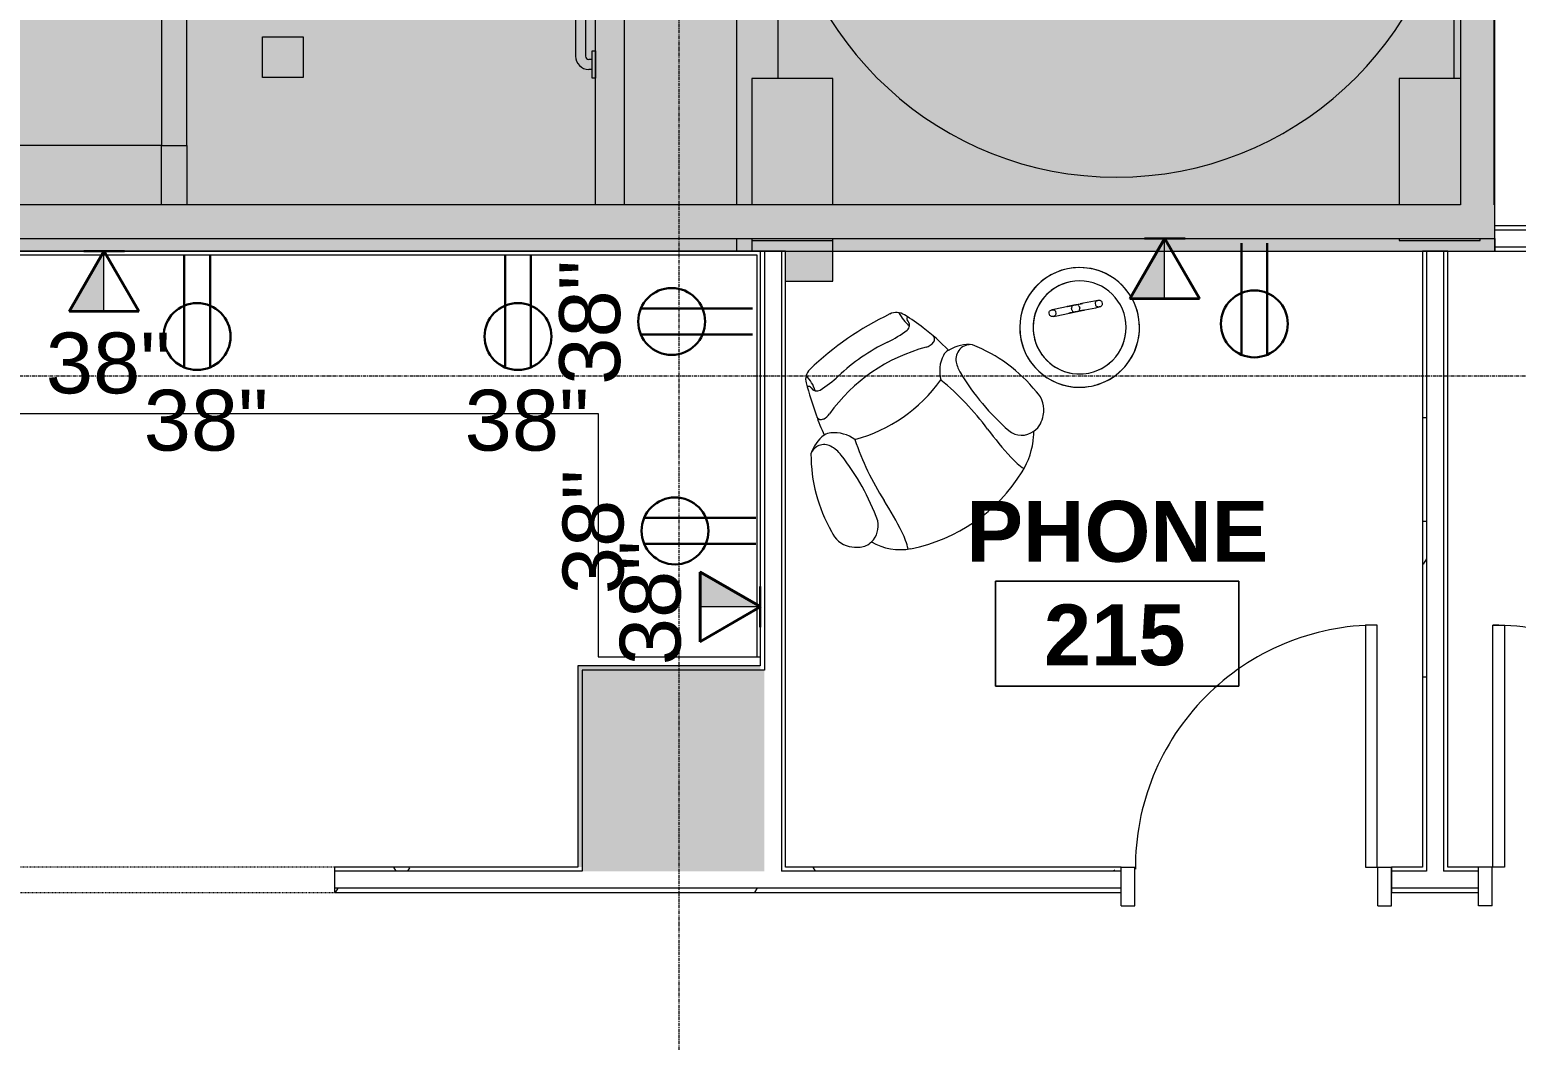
# Model space of a CAD drawing. Header units: inches. Extents: x 29752 to 31446, y 4278 to 5722.
# Drawn here: x 30460.2 to 30680.3, y 4669.4 to 4819 of the extents above; entities that cross this region are included whole.
import ezdxf

# ---------------------------------------------------------------- set-up
doc = ezdxf.new("R2010")
doc.units = ezdxf.units.IN
doc.header["$MEASUREMENT"] = 0
doc.linetypes.add('Grid Line 1_2_', pattern=[0.875, 0.5, -0.125, 0.125, -0.125])
doc.linetypes.add('Overhead', pattern=[0.15625, 0.09375, -0.0625])
for name, color, linetype, lineweight in [('1900 Duke Street_2nd Flr_LINKED_dwg', 8, 'Continuous', 9), ('A-ANNO-NOTE', 131, 'Continuous', 30), ('A-AREA-IDEN', 2, 'Continuous', 9), ('A-DETL-GENF', 92, 'Continuous', 9), ('A-DETL-MEDM', 33, 'Continuous', 20), ('A-DETL-THIN', 151, 'Continuous', 9), ('A-DOOR', 31, 'Continuous', 13), ('A-DOOR-FRAM', 31, 'Continuous', 20), ('A-WALL', 113, 'Continuous', 13), ('A-WALL-PATT', 111, 'Continuous', 13), ('AE-COLUMN', 7, 'Continuous', 9), ('AE-DOORS', 7, 'Continuous', 9), ('AE-FIXTURE', 7, 'Continuous', 9), ('AE-RCP-HEADERS', 7, 'Continuous', 9), ('AE-STAIRS', 7, 'Continuous', 9), ('AE-WALLS-PATT', 7, 'Continuous', 9), ('AE-WALLS-TENANT', 7, 'Continuous', 9), ('AN-FIXTURE', 7, 'Continuous', 9), ('I-FURN', 30, 'Continuous', 9), ('I-WALL', 2, 'Continuous', 13), ('Q-CASE', 31, 'Continuous', 9), ('S-GRID', 1, 'Continuous', 9)]:
    doc.layers.add(name, color=color, linetype=linetype, lineweight=lineweight)
doc.styles.add('Swis721 Lt BT', font='swissl.ttf', dxfattribs={"height": 9})
doc.styles.add('Swis721 Lt BT_B', font='', dxfattribs={"height": 9})
doc.styles.get('Swis721 Lt BT_B').set_extended_font_data('Swis721 Lt BT', bold=True)
pattern_1 = [(0, (0, 0), (30.72, 7.68), [1.267, -21.773, 1.267, -21.773, -122.88]), (0, (0, 0), (30.72, 7.68), [-46.08, 1.267, -44.813, 1.267, -21.773, -53.76]), (0, (0, 0), (30.72, 7.68), [-115.2, 1.267, -14.093, 1.267, -37.133]), (120, (11.52, 3.84), (-22.0110751, 22.7643004), [1.267, -21.773, 1.267, -21.773, -122.88]), (120, (11.52, 3.84), (-22.0110751, 22.7643004), [-46.08, 1.267, -44.813, 1.267, -21.773, -53.76]), (120, (11.52, 3.84), (-22.0110751, 22.7643004), [-115.2, 1.267, -14.093, 1.267, -37.133]), (240, (15.36, 19.2), (-8.7089249, -30.4443004), [1.267, -21.773, 1.267, -21.773, -122.88]), (240, (15.36, 19.2), (-8.7089249, -30.4443004), [-46.08, 1.267, -44.813, 1.267, -21.773, -53.76]), (240, (15.36, 19.2), (-8.7089249, -30.4443004), [-115.2, 1.267, -14.093, 1.267, -37.133])]

# ---------------------------------------------------------------- blocks, each defined once
blk = doc.blocks.new('1900 Duke Street_2nd Flr_LINKED_dwg-5565117-FIRST FLOOR POWER _ SIGNAL')
at = {"layer": 'AE-COLUMN'}
h = blk.add_hatch(color=256, dxfattribs=at)
h.paths.add_polyline_path([(1468.56, 408.97), (1480.56, 408.97), (1480.56, 409.27), (1468.56, 409.27)], flags=0)
h.paths.add_polyline_path([(1477.21, 414.27), (1480.56, 414.27), (1480.56, 432.97), (1468.56, 432.97), (1468.56, 414.27)], flags=0)
h = blk.add_hatch(color=256, dxfattribs=at)
h.paths.add_polyline_path([(1564.38, 408.97), (1576.38, 408.97), (1576.38, 409.27), (1564.38, 409.27)], flags=0)
h.paths.add_polyline_path([(1571.05, 414.27), (1573.44, 414.27), (1573.44, 432.97), (1564.38, 432.97), (1564.38, 414.27), (1569.1, 414.27)], flags=0)
blk.add_hatch(color=256, dxfattribs=at).paths.add_polyline_path([(1480.56, 402.97), (1480.56, 408.97), (1468.56, 408.97), (1468.56, 407.39), (1473.56, 407.39), (1473.56, 402.97), (1477.21, 402.97)], flags=0)
at = {"layer": 'AE-WALLS-PATT'}
h = blk.add_hatch(color=256, dxfattribs=at)
h.paths.add_polyline_path([(1399.06, 407.39), (1466.31, 407.39), (1466.31, 409.27), (1091.56, 409.27), (1091.56, 408.97), (1067.56, 408.99), (1067.56, 409.27), (1009.81, 409.27), (1009.81, 408.95), (991.94, 408.95), (991.94, 408.39), (986.94, 408.39), (986.94, 408.95), (979.81, 408.97), (979.81, 420.95), (982.69, 420.95), (982.69, 445.06), (984.31, 445.06), (984.31, 449.94), (977.81, 449.94), (977.81, 407.39), (1358.81, 407.39)], flags=0)
h.paths.add_polyline_path([(1093.81, 414.27), (1093.81, 604.31), (1194.06, 604.31), (1194.06, 637.56), (1213.06, 637.56), (1213.06, 642.44), (1194.06, 642.44), (1194.06, 654.44), (1165.76, 654.44), (1165.76, 648.31), (1189.19, 648.31), (1189.19, 610.31), (1093.81, 610.31), (1093.81, 648.31), (1129.76, 648.31), (1129.76, 654.44), (1127.44, 654.44), (1127.44, 649.45), (1091.56, 649.45), (1091.56, 640.95), (1089.69, 640.95), (1089.69, 420.99), (1091.56, 420.97), (1091.56, 414.27), (1093.6, 414.27)], flags=0)
h.paths.add_polyline_path([(979.81, 611.94), (984.31, 611.94), (984.31, 616.81), (982.69, 616.81), (982.69, 640.95), (979.81, 640.95), (979.81, 652.95), (986.94, 652.95), (986.94, 654.44), (977.81, 654.44), (977.81, 611.94)], flags=0)
h.paths.add_polyline_path([(1055.56, 646.06), (1055.56, 649.45), (1003.81, 649.45), (1003.81, 646.06)], flags=0)
h = blk.add_hatch(color=256, dxfattribs=at)
h.paths.add_polyline_path([(1449.69, 414.27), (1449.69, 633.19), (1422.56, 633.19), (1422.56, 649.56), (1466.31, 649.56), (1466.31, 654.44), (1417.69, 654.44), (1417.69, 633.19), (1357.69, 633.19), (1357.69, 654.44), (1321.69, 654.44), (1321.69, 642.44), (1297.94, 642.44), (1297.94, 637.56), (1316.81, 637.56), (1316.81, 627.06), (1445.44, 627.06), (1445.44, 414.27), (1449.67, 414.27)], flags=0)
h.paths.add_polyline_path([(1352.81, 633.19), (1326.56, 633.19), (1326.56, 649.56), (1352.81, 649.56), (1352.81, 633.53)], flags=0)
h = blk.add_hatch(color=256, dxfattribs=at)
h.paths.add_polyline_path([(1466.31, 407.39), (1468.56, 407.39), (1468.56, 409.27), (1466.31, 409.27), (1466.31, 408.97)], flags=0)
h.paths.add_polyline_path([(1466.31, 414.27), (1468.56, 414.27), (1468.56, 432.97), (1472.44, 432.97), (1472.44, 622.97), (1468.56, 622.97), (1468.56, 652.97), (1480.56, 652.97), (1480.56, 648.31), (1522.31, 648.31), (1522.31, 654.44), (1466.31, 654.44), (1466.31, 427.28)], flags=0)
h = blk.add_hatch(color=256, dxfattribs=at)
h.paths.add_polyline_path([(1480.56, 407.39), (1578.56, 407.39), (1578.56, 409.27), (1576.38, 409.27), (1576.38, 408.97), (1564.38, 408.97), (1564.38, 409.27), (1480.56, 409.27), (1480.56, 408.97)], flags=0)
h.paths.add_polyline_path([(1578.44, 414.27), (1578.56, 414.27), (1578.56, 648.81), (1578.44, 648.81), (1578.44, 427.28)], flags=0)
h.paths.add_polyline_path([(1572.44, 432.97), (1573.44, 432.97), (1573.44, 628.97), (1572.46, 628.97), (1572.44, 477.03)], flags=0)
h.paths.add_polyline_path([(1564.38, 648.31), (1564.38, 652.97), (1573.44, 652.97), (1573.44, 654.44), (1558.31, 654.44), (1558.31, 648.31)], flags=0)
h.paths.add_polyline_path([(1578.54, 652.56), (1578.56, 652.56), (1578.56, 654.44), (1578.44, 654.42), (1578.44, 652.56)], flags=0)
blk.add_hatch(color=256, dxfattribs=at).paths.add_polyline_path([(1381.19, 414.27), (1384.94, 414.27), (1384.94, 423.06), (1381.19, 423.06)], flags=0)
at = {"layer": 'AE-COLUMN'}
for p, q in [((1468.56, 409.27), (1468.56, 408.97)), ((1468.56, 409.27), (1468.56, 407.39)), ((1468.56, 409.27), (1468.56, 407.39)), ((1468.56, 409.27), (1468.56, 407.39)), ((1564.38, 409.27), (1564.38, 408.97))]:
    blk.add_line(p, q, dxfattribs=at)
at = {"layer": 'AE-COLUMN', "flags": 128}
for points in [[(1480.56, 414.27), (1480.56, 432.97), (1468.56, 432.97), (1468.56, 414.27)], [(1480.56, 414.27), (1480.56, 432.97), (1468.56, 432.97), (1468.56, 414.27)], [(1480.56, 414.27), (1480.56, 432.97), (1468.56, 432.97), (1468.56, 414.27)], [(1480.56, 414.27), (1480.56, 432.97), (1468.56, 432.97), (1468.56, 414.27)], [(1480.56, 414.27), (1480.56, 432.97), (1468.56, 432.97), (1468.56, 414.27)], [(1573.44, 432.97), (1564.38, 432.97), (1564.38, 414.27)], [(1573.44, 432.97), (1564.38, 432.97), (1564.38, 414.27)], [(1573.44, 432.97), (1564.38, 432.97), (1564.38, 414.27)], [(1573.44, 432.97), (1564.38, 432.97), (1564.38, 414.27)], [(1573.44, 432.97), (1564.38, 432.97), (1564.38, 414.27)], [(1468.56, 408.97), (1480.56, 408.97), (1480.56, 409.27)], [(1468.56, 409.27), (1468.56, 408.97), (1480.56, 408.97), (1480.56, 409.27)], [(1473.56, 402.97), (1480.56, 402.97), (1480.56, 409.27)], [(1473.56, 402.97), (1480.56, 402.97), (1480.56, 409.27)], [(1473.56, 402.97), (1480.56, 402.97), (1480.56, 409.27)], [(1564.38, 409.27), (1564.38, 408.97), (1576.38, 408.97), (1576.38, 409.27)], [(1564.38, 409.27), (1564.38, 408.97), (1576.38, 408.97), (1576.38, 409.27)], [(1564.38, 408.97), (1576.38, 408.97), (1576.38, 409.27)], [(1564.38, 409.27), (1564.38, 408.97), (1576.38, 408.97), (1576.38, 409.27)], [(1564.38, 409.27), (1564.38, 408.97), (1576.38, 408.97), (1576.38, 409.27)]]:
    blk.add_lwpolyline(points, dxfattribs=at)
at = {"layer": 'AE-DOORS'}
blk.add_line((1381.19, 423.06), (1345.19, 423.06), dxfattribs=at)
blk.add_arc((1381.19, 423.06), 36, 90, 180, dxfattribs=at)
at = {"layer": 'AE-FIXTURE'}
for p, q in [((1442.44, 469.81), (1442.44, 436.29)), ((1443.94, 469.81), (1443.94, 436.29)), ((1444.94, 435.79), (1444.44, 435.79)), ((1444.94, 434.29), (1444.44, 434.29))]:
    blk.add_line(p, q, dxfattribs=at)
at = {"layer": 'AE-FIXTURE', "flags": 128}
blk.add_lwpolyline([(1445.44, 433.04), (1444.94, 433.04), (1444.94, 437.04), (1445.44, 437.04)], close=True, dxfattribs=at)
at = {"layer": 'AE-FIXTURE'}
for radius in [2, 0.5]:
    blk.add_arc((1444.44, 436.29), radius, 180, 270, dxfattribs=at)
at = {"layer": 'AE-RCP-HEADERS', "flags": 128}
blk.add_lwpolyline([(1381.19, 423.06), (1384.94, 423.06), (1384.94, 459.06), (1381.19, 459.06)], close=True, dxfattribs=at)
at = {"layer": 'AE-STAIRS'}
blk.add_arc((1522.52, 468.36), 50, 184.9271, 355.0729, dxfattribs=at)
at = {"layer": 'AE-WALLS-TENANT'}
for p, q in [((1466.31, 654.44), (1466.31, 414.27)), ((1572.46, 628.95), (1572.46, 432.95)), ((1472.44, 432.95), (1472.44, 622.97)), ((1578.56, 414.27), (1578.56, 537.52)), ((1466.31, 409.27), (1466.31, 407.44)), ((1473.56, 407.39), (1567.81, 407.39)), ((1571.56, 407.39), (1578.56, 407.39))]:
    blk.add_line(p, q, dxfattribs=at)
at = {"layer": 'AE-WALLS-TENANT', "flags": 128}
for points in [[(1445.44, 414.27), (1445.44, 627.06), (1316.81, 627.06), (1316.81, 637.56), (1297.94, 637.56), (1297.94, 642.44), (1321.69, 642.44), (1321.69, 654.44), (1357.69, 654.44), (1357.69, 633.19), (1417.69, 633.19), (1417.69, 654.44), (1453.38, 654.44)], [(1449.69, 414.27), (1449.69, 633.19), (1422.56, 633.19), (1422.56, 649.56), (1453.38, 649.56)], [(1381.19, 414.27), (1381.19, 423.06), (1384.94, 423.06), (1384.94, 414.27)]]:
    blk.add_lwpolyline(points, dxfattribs=at)
at = {"layer": 'AN-FIXTURE', "flags": 128}
blk.add_lwpolyline([(1396.14, 439.12), (1402.14, 439.12), (1402.14, 433.12), (1396.14, 433.12)], close=True, dxfattribs=at)
blk = doc.blocks.new('Single Flush - OTJ_SOLIDFLUSH_ALUM-5854609-FIRST FLOOR POWER _ SIGNAL')
at = {"layer": 'A-DOOR', "lineweight": 20}
for p, q in [((16.15625, -1.875), (17.90625, -1.875)), ((16.15625, -37.6875), (16.15625, -1.875)), ((17.90625, -1.875), (17.90625, -37.6875)), ((17.90625, -37.6875), (16.15625, -37.6875))]:
    blk.add_line(p, q, dxfattribs=at)
at = {"layer": 'A-DOOR', "lineweight": 9}
blk.add_arc((17.90625, -1.875), 35.8125, 179.5, 270, dxfattribs=at)
at = {"layer": 'A-DOOR-FRAM'}
for p, q in [((-20, 3.875), (-20, -1.875)), ((-20, 3.875), (-18, 3.875)), ((-18, 3.875), (-18, -1.875)), ((18.000004, 3.875), (18.000004, -1.875)), ((18.000004, 3.875), (20.000004, 3.875)), ((20.000004, 3.875), (20.000004, -1.875)), ((-20, -1.875), (-18, -1.875)), ((18.000004, -1.875), (20.000004, -1.875))]:
    blk.add_line(p, q, dxfattribs=at)
blk = doc.blocks.new('Single Flush - OTJ_SOLIDFLUSH_ALUM-5854608-FIRST FLOOR POWER _ SIGNAL')
at = {"layer": 'A-DOOR', "lineweight": 20}
for p, q in [((16.15625, 37.6875), (16.15625, 1.875)), ((17.90625, 37.6875), (16.15625, 37.6875)), ((17.90625, 1.875), (17.90625, 37.6875)), ((16.15625, 1.875), (17.90625, 1.875))]:
    blk.add_line(p, q, dxfattribs=at)
at = {"layer": 'A-DOOR', "lineweight": 9}
blk.add_arc((17.90625, 1.875), 35.8125, 90, 180.5, dxfattribs=at)
at = {"layer": 'A-DOOR-FRAM'}
for p, q in [((-20, -3.875), (-20, 1.875)), ((-20, 1.875), (-18, 1.875)), ((-18, -3.875), (-18, 1.875)), ((18.000004, -3.875), (18.000004, 1.875)), ((18.000004, 1.875), (20.000004, 1.875)), ((20.000004, -3.875), (20.000004, 1.875)), ((-20, -3.875), (-18, -3.875)), ((18.000004, -3.875), (20.000004, -3.875))]:
    blk.add_line(p, q, dxfattribs=at)
blk = doc.blocks.new('Door-Opening - 30_ x 84_-5950427-FIRST FLOOR POWER _ SIGNAL')
at = {"layer": 'A-DETL-GENF', "linetype": 'Overhead'}
for p, q in [((23.68, 1.88), (-24.32, 1.88)), ((-24.32, -1.87), (23.68, -1.87))]:
    blk.add_line(p, q, dxfattribs=at)
at = {"layer": 'A-DETL-MEDM'}
for p, q in [((-24.32, 1.88), (-24.32, -1.87)), ((23.68, -1.87), (23.68, 1.88))]:
    blk.add_line(p, q, dxfattribs=at)
blk = doc.blocks.new('C-L SHAPE COUNTER TOP - C-L SHAPE COUNTER TOP-6428071-FIRST FLOOR POWER _ SIGNAL')
at = {"layer": 'Q-CASE'}
for p, q in [((0.5, 60), (0, 60)), ((0.5, 0.5), (0.5, 60)), ((24, 60), (0.5, 60)), ((24, 24), (24, 60)), ((111, 24), (24, 24)), ((111, 0.5), (111, 24)), ((0, 0), (111, 0)), ((111, 0.5), (0.5, 0.5)), ((111, 0), (111, 0.5))]:
    blk.add_line(p, q, dxfattribs=at)
blk = doc.blocks.new('Steelcase Coalesse - Massaud - Lounge Chair - Lounge-5961271-FIRST FLOOR POWER _ SIGNAL')
at = {"layer": 'I-FURN'}
for centre, radius, start, end in [((0.11, -10.46), 25.05, 66.467, 113.533), ((-5.32, 2), 11.45, 113.533, 141.2696), ((-20.93, 8.19), 11.29, 8.2056, 21.1175), ((20.99, 8.19), 11.29, 158.5426, 171.7944), ((6.79, 4.87), 8.32, 24.7623, 66.467), ((-5.32, 2), 11.45, 141.2696, 145.4117), ((-59.72, 2.6), 50.47, 2.0188, 8.2056), ((59.77, 2.6), 50.47, 171.7944, 177.9812), ((-14.7, 4.66), 3.72, 132.3571, 190.9776), ((-12.89, 2.68), 6.4, 120.7877, 132.3571), ((-14.97, 6.16), 2.35, 84.5865, 120.7877), ((-14.55, 5.61), 2.9, 14.54, 93.8091), ((14.96, 4.98), 3.44, 100.4138, 156.6085), ((14.84, 5.65), 2.75, 60.9913, 100.4138), ((13.73, 3.66), 5.03, 42.2562, 60.9913), ((14.7, 4.54), 3.72, 347.7867, 42.2562), ((-45.94, -2.53), 35.32, 356.4145, 14.54), ((46, -2.53), 35.32, 165.46, 183.5855), ((4.69, 5.68), 23.11, 184.2754, 213.7263), ((31.83, 5.83), 41.14, 182.0188, 196.0224), ((-31.78, 5.83), 41.14, 344.0188, 357.9812), ((-4.69, 5.68), 23.11, 325.4132, 355.2183), ((0.07, -27.54), 23.35, 70.7462, 109.5178), ((-13.07, -5.57), 2.16, 227.4179, 336.9456), ((-15.77, -4.42), 5.09, 336.9456, 356.4145), ((-12.54, -3.85), 5.1, 298.8636, 340.712), ((12.6, -3.85), 5.1, 198.8636, 241.1364), ((15.82, -4.42), 5.09, 183.5855, 207.0218), ((-10.94, -3.04), 5.45, 228.8905, 266.2299), ((-10.94, -3.04), 5.45, 266.2299, 267.7898), ((-10.87, -6.88), 1.64, 260.1011, 298.8636), ((20.02, -3.33), 31.59, 189.4048, 198.4992), ((11.36, -6.09), 2.54, 241.1364, 264.7528), ((-20.02, -3.33), 31.59, 344.5398, 350.3639), ((10.94, -3.17), 5.45, 271.9885, 308.4449), ((13.11, -5.8), 2.04, 207.0218, 306.6486), ((-9.78, -11.44), 0.731, 108.6523, 184.0023), ((-9.36, -12.68), 2.04, 70.2262, 108.6523), ((0.03, 13.43), 25.71, 250.2262, 289.7738), ((9.55, -13.05), 2.44, 82.5307, 109.7738), ((9.77, -11.39), 0.755, 357.309, 82.5307), ((-64.86, 9.07), 78.12, 340.8858, 344.5398), ((32.56, 0.87), 44.82, 198.4992, 202.7961), ((-7.55, -15.5), 1.14, 141.2874, 189.844), ((-7.75, -15.34), 0.893, 93.1418, 141.2874), ((-14.04, -16.45), 5.84, 352.2239, 16.5862), ((-6.89, -30.85), 16.42, 81.286, 93.1418), ((0.03, 14.32), 29.28, 261.286, 278.714), ((6.95, -30.85), 16.42, 86.8582, 98.714), ((7.8, -15.41), 0.956, 357.6718, 86.8582), ((13.72, -16.39), 5.46, 162.6694, 190.4802), ((-8.93, -15.74), 0.255, 260.7322, 9.844), ((-6.68, -15.63), 2.25, 202.7961, 260.9703), ((7.06, -15.85), 2, 279.2041, 340.8858), ((9.25, -15.47), 0.5, 177.6718, 257.1912), ((0.1, 27.09), 45.51, 260.9703, 279.2041)]:
    blk.add_arc(centre, radius, start, end, dxfattribs=at)
blk = doc.blocks.new('HighTower_WishboneTable - 17_75_-5961462-FIRST FLOOR POWER _ SIGNAL')
at = {"layer": 'I-FURN'}
for p, q in [((-3.38, 5.09), (-3.38, 5.16)), ((-3.38, 5.09), (-3.38, 4.57)), ((-3.38, 4.57), (-3.38, 2.91)), ((-2.98, 5.61), (-2.79, 5.61)), ((-2.79, 4.63), (-2.98, 4.63)), ((-2.38, 5.16), (-2.38, 5.09)), ((-2.38, 4.57), (-2.38, 5.09)), ((-2.38, 2.91), (-2.38, 4.57)), ((-3.38, 2.91), (-3.38, 2.43)), ((-2.79, 2.22), (-2.98, 2.22)), ((-2.98, 2.22), (-2.79, 2.22)), ((-3.38, 1.81), (-3.38, 1.95)), ((-3.38, 1.81), (-3.38, 1.78)), ((-3.38, 1.45), (-3.38, 1.8)), ((-3.38, 1.78), (-3.38, 1.47)), ((-3.38, 1.47), (-3.38, 1.44)), ((-3.38, 1.43), (-3.38, 1.44)), ((-3.38, 1.13), (-3.38, 1.43)), ((-3.38, 0.47), (-3.38, 1.13)), ((-3.38, 0.35), (-3.38, -1.32)), ((-2.79, 1.04), (-2.98, 1.04)), ((-2.79, 1.04), (-2.98, 1.04)), ((-2.38, 1.83), (-2.38, 1.81)), ((-2.38, 1.78), (-2.38, 1.81)), ((-2.38, 1.8), (-2.38, 1.45)), ((-2.38, 1.47), (-2.38, 1.78)), ((-2.38, 1.44), (-2.38, 1.47)), ((-2.38, 1.44), (-2.38, 1.31)), ((-2.38, -1.32), (-2.38, 0.35)), ((-3.38, -1.32), (-3.38, -1.83)), ((-3.38, -1.9), (-3.38, -1.83)), ((-2.98, -1.38), (-2.79, -1.38)), ((-2.38, -1.83), (-2.38, -1.32)), ((-2.38, -1.83), (-2.38, -1.9)), ((-2.79, -2.36), (-2.98, -2.36))]:
    blk.add_line(p, q, dxfattribs=at)
at = {"layer": 'I-FURN', "flags": 128}
for points in [[(-3.38, 5.16), (-3.37, 5.26), (-3.34, 5.35), (-3.3, 5.44), (-3.23, 5.51), (-3.15, 5.57), (-3.07, 5.6), (-2.98, 5.61)], [(-3.3, 4.8), (-3.34, 4.89), (-3.37, 4.99), (-3.38, 5.09)], [(-2.98, 4.63), (-3.07, 4.64), (-3.15, 4.68), (-3.23, 4.73), (-3.3, 4.8)], [(-2.79, 5.61), (-2.7, 5.6), (-2.61, 5.57), (-2.54, 5.51), (-2.47, 5.44), (-2.42, 5.35), (-2.39, 5.26), (-2.38, 5.16)], [(-2.38, 5.09), (-2.39, 4.99), (-2.42, 4.89), (-2.47, 4.8), (-2.54, 4.73), (-2.61, 4.68), (-2.7, 4.64), (-2.79, 4.63)], [(-3.38, 1.95), (-3.38, 2), (-3.38, 2.55), (-3.38, 2.78)], [(-3.38, 2.4), (-3.38, 1.74), (-3.38, 1.02)], [(-2.38, 0.35), (-2.38, 0.83), (-2.38, 1.52), (-2.38, 2.23), (-2.38, 2.79), (-2.38, 2.91)], [(-2.38, 2.78), (-2.38, 2.13), (-2.38, 1.83)], [(-3.38, 1.01), (-3.38, 0.46), (-3.38, 0.38)], [(-2.38, 1.31), (-2.38, 1.26), (-2.38, 0.7), (-2.38, 0.47)], [(-3.38, -1.83), (-3.37, -1.73), (-3.34, -1.63), (-3.3, -1.55), (-3.23, -1.48), (-3.15, -1.42)], [(-2.98, -2.36), (-3.07, -2.35), (-3.15, -2.31), (-3.23, -2.26), (-3.3, -2.19), (-3.34, -2.1), (-3.37, -2), (-3.38, -1.9)], [(-3.15, -1.42), (-3.07, -1.39), (-2.98, -1.38)], [(-2.79, -1.38), (-2.7, -1.39), (-2.61, -1.42), (-2.54, -1.48), (-2.47, -1.55), (-2.42, -1.63), (-2.39, -1.73), (-2.38, -1.83)], [(-2.38, -1.9), (-2.39, -2), (-2.42, -2.1), (-2.47, -2.19), (-2.54, -2.26), (-2.61, -2.31), (-2.7, -2.35), (-2.79, -2.36)]]:
    blk.add_lwpolyline(points, dxfattribs=at)
at = {"layer": 'I-FURN'}
for centre, radius, start, end in [((0, 1.63), 8.86, 360, 180), ((0, 1.63), 8.86, 12.8571, 180), ((0, 1.63), 6.89, 0, 180), ((0, 1.63), 6.89, 90, 180), ((0, 1.63), 6.89, 360, 90), ((-2.98, 1.81), 0.406, 90.0286, 109.2651), ((-2.98, 1.81), 0.406, 90.0286, 109.2651), ((-2.79, 1.81), 0.406, 60, 90), ((-2.79, 1.81), 0.406, 60, 90), ((0, 1.63), 8.86, 0, 12.8571), ((0, 1.63), 8.86, 180, 360), ((0, 1.63), 8.86, 180, 347.1429), ((0, 1.63), 6.89, 180, 345), ((0, 1.63), 6.89, 180, 255), ((-2.98, 1.81), 0.406, 150, 180), ((-2.98, 1.81), 0.406, 150, 180), ((-2.98, 1.44), 0.406, 180, 210), ((-2.98, 1.44), 0.406, 180, 210), ((-2.98, 1.81), 0.406, 123.4749, 142.3523), ((-2.98, 1.81), 0.406, 123.4749, 142.3523), ((-2.98, 1.44), 0.406, 225, 236.1259), ((-2.98, 1.44), 0.406, 225, 236.1259), ((-2.98, 1.44), 0.406, 240.6989, 270), ((-2.98, 1.44), 0.406, 240.6989, 270), ((-2.79, 1.44), 0.406, 270.0286, 299.4511), ((-2.79, 1.44), 0.406, 270.0286, 299.4511), ((-2.79, 1.44), 0.406, 303.4695, 322.3125), ((-2.79, 1.44), 0.406, 303.4695, 322.3125), ((-2.79, 1.81), 0.406, 45, 56.1477), ((-2.79, 1.81), 0.406, 45, 56.1477), ((-2.79, 1.81), 0.406, 0, 30), ((-2.79, 1.81), 0.406, 0, 30), ((-2.79, 1.44), 0.406, 330, 0), ((-2.79, 1.44), 0.406, 330, 360), ((0, 1.63), 6.89, 345.2934, 0), ((0, 1.63), 6.89, 345.2934, 360), ((0, 1.63), 8.86, 347.1429, 0), ((0, 1.63), 6.89, 255, 345)]:
    blk.add_arc(centre, radius, start, end, dxfattribs=at)
blk = doc.blocks.new('Room Tag - Room Name and Number-3379422-FIRST FLOOR POWER _ SIGNAL')
at = {"layer": 'A-AREA-IDEN'}
for p, q in [((-0.1881, -0.1636), (-0.1881, -0.0018)), ((-0.1881, -0.0018), (0.1869, -0.0018)), ((0.1869, -0.0018), (-0.1881, -0.0018)), ((-0.1881, -0.0018), (-0.1881, -0.1636)), ((0.1869, -0.0018), (0.1869, -0.1636)), ((0.1869, -0.1636), (0.1869, -0.0018)), ((0.1869, -0.1636), (-0.1881, -0.1636)), ((-0.1881, -0.1636), (0.1869, -0.1636))]:
    blk.add_line(p, q, dxfattribs=at)

msp = doc.modelspace()

# ---------------------------------------------------------------- hatches: boundary and pattern name
at = {"layer": 'A-ANNO-NOTE', "lineweight": 9}
for points in [[(30471.19, 4777.34), (30471.19, 4786.27), (30466.04, 4777.34)], [(30627.86, 4779.21), (30628.19, 4779.21), (30628.19, 4788.15), (30623.04, 4779.21)], [(30568.43, 4733.62), (30559.49, 4738.77), (30559.49, 4733.62)]]:
    msp.add_hatch(color=256, dxfattribs=at).paths.add_polyline_path(points, flags=0)
at = {"layer": 'A-DETL-GENF'}
h = msp.add_hatch(color=254, dxfattribs=at)
h.paths.add_polyline_path([(30085.49, 4991.45), (30086.36, 4991.45), (30086.36, 4991.2), (30085.49, 4991.2)], flags=0)
h.paths.add_polyline_path([(30090.49, 4787.2), (30090.49, 4787.77), (30102.36, 4787.78), (30102.36, 4788.08), (30101.11, 4788.08), (30101.11, 4793.08), (30102.36, 4793.08), (30102.36, 4799.77), (30181.36, 4799.8), (30181.36, 4907.12), (30090.49, 4907.12), (30090.49, 4911.12), (30181.36, 4911.12), (30181.36, 5019.77), (30184.86, 5019.77), (30184.86, 4799.8), (30188.24, 4799.8), (30188.24, 5019.77), (30190.11, 5019.77), (30190.11, 5028.27), (30154.11, 5028.27), (30154.11, 5024.87), (30102.36, 5024.87), (30102.36, 5023.25), (30154.11, 5023.25), (30154.11, 5019.75), (30090.49, 5019.77), (30090.49, 5028.27), (30085.49, 5028.27), (30085.49, 4991.45), (30083.49, 4991.45), (30083.49, 4990.75), (30076.36, 4990.75), (30076.36, 4948.75), (30083.49, 4948.75), (30083.49, 4942.95), (30085.49, 4942.95), (30085.49, 4871.45), (30086.36, 4871.45), (30086.36, 4871.2), (30084.49, 4871.2), (30084.49, 4870.75), (30076.36, 4870.75), (30076.36, 4828.75), (30084.49, 4828.75), (30084.49, 4823.2), (30086.36, 4823.2), (30086.36, 4822.95), (30085.49, 4822.95), (30085.49, 4799.77), (30082.86, 4799.77), (30082.86, 4823.87), (30081.24, 4823.87), (30081.24, 4799.77), (30078.36, 4799.77), (30078.36, 4787.77), (30085.49, 4787.76), (30085.49, 4787.2)], flags=0)
h.paths.add_polyline_path([(29930.86, 4791.08), (29930.86, 4796.25), (29872.39, 4796.25), (29872.39, 4791.09)], flags=0)
h.paths.add_polyline_path([(30479.74, 4793.08), (30479.74, 4801.87), (30483.49, 4801.87), (30483.49, 4793.08), (30543.99, 4793.08), (30543.99, 4855.87), (30483.49, 4855.84), (30483.49, 4837.87), (30479.74, 4837.87), (30479.74, 4866.75), (30483.49, 4866.75), (30483.49, 4860.75), (30543.99, 4860.75), (30543.99, 4896.75), (30483.49, 4896.75), (30483.49, 4890.75), (30479.74, 4890.75), (30479.74, 4901.62), (30543.99, 4901.62), (30543.99, 5005.87), (30415.36, 5005.87), (30415.36, 5016.37), (30396.49, 5016.37), (30396.49, 5021.25), (30360.49, 5021.25), (30360.49, 5016.37), (30356.49, 5016.37), (30356.49, 4923.4), (30420.24, 4923.4), (30420.24, 4863.56), (30416.49, 4863.56), (30416.49, 4871.4), (30356.49, 4871.4), (30356.49, 4833.59), (30416.49, 4833.59), (30416.49, 4839.56), (30420.24, 4839.56), (30420.24, 4824.12), (30416.49, 4824.12), (30416.49, 4830.09), (30356.49, 4830.09), (30356.49, 4793.08), (30416.49, 4793.08), (30416.49, 4800.12), (30420.24, 4800.12), (30420.24, 4793.08), (30445.51, 4793.08)], flags=0)
h.paths.add_polyline_path([(30548.24, 4793.08), (30564.86, 4793.08), (30564.86, 5028.37), (30521.11, 5028.37), (30521.11, 5012), (30548.24, 5012), (30548.24, 4855.84)], flags=0)
h.paths.add_polyline_path([(30351.61, 4793.08), (30351.61, 4896.75), (30342.99, 4896.75), (30342.99, 4793.08)], flags=0)
h.paths.add_polyline_path([(30579.11, 4793.08), (30662.93, 4793.08), (30662.93, 4811.78), (30670.99, 4811.78), (30670.99, 5007.78), (30662.93, 5007.78), (30662.93, 5027.12), (30656.86, 5027.12), (30656.86, 5033.25), (30620.86, 5033.25), (30620.86, 5027.12), (30579.11, 5027.12), (30579.11, 5001.78), (30570.99, 5001.78), (30570.99, 4811.78), (30579.11, 4811.78), (30579.11, 4806.09)], flags=0)
h.paths.add_polyline_path([(30328.28, 4793.08), (30338.11, 4793.08), (30338.11, 4855.87), (30277.61, 4855.87), (30277.61, 4837.87), (30273.86, 4837.87), (30273.86, 4866.75), (30277.61, 4866.75), (30277.61, 4860.75), (30338.11, 4860.75), (30338.11, 4896.75), (30277.61, 4896.75), (30277.61, 4890.75), (30273.86, 4890.75), (30273.86, 4901.62), (30351.61, 4901.62), (30351.61, 5016.37), (30347.61, 5016.37), (30347.61, 5021.25), (30311.61, 5021.25), (30311.61, 5016.37), (30292.61, 5016.37), (30292.61, 4983.12), (30192.36, 4983.12), (30192.36, 4886.87), (30220.78, 4886.87), (30220.78, 4883.12), (30192.36, 4883.12), (30192.36, 4851.33), (30211.11, 4851.33), (30211.11, 4847.58), (30192.36, 4847.58), (30192.36, 4793.08), (30273.86, 4793.08), (30273.86, 4801.87), (30277.61, 4801.87), (30277.61, 4793.08), (30315.25, 4793.08)], flags=0)
h.paths.add_polyline_path([(30108.36, 4793.08), (30166.11, 4793.08), (30166.11, 4796.23), (30108.36, 4796.23)], flags=0)
h.paths.add_polyline_path([(29872.39, 4799.75), (29948.61, 4799.77), (29948.61, 4828.75), (29951.49, 4828.75), (29951.49, 4870.75), (29948.61, 4870.75), (29948.61, 4917.77), (29872.39, 4917.75), (29872.39, 4799.77)], flags=0)
h.paths.add_polyline_path([(30082.86, 4875.62), (30082.86, 4943.87), (30081.24, 4943.87), (30081.24, 4875.62)], flags=0)
h.paths.add_polyline_path([(30393.41, 4881.15), (30416.49, 4881.15), (30416.49, 4917.9), (30356.49, 4917.9), (30356.49, 4881.15), (30391.43, 4881.15)], flags=0)
h.paths.add_polyline_path([(29878.39, 4921.25), (29930.86, 4921.25), (29930.86, 4929.77), (29950.24, 4929.77), (29950.24, 5027.14), (29872.39, 5027.14), (29872.39, 4929.77), (29878.39, 4929.77)], flags=0)
h.paths.add_polyline_path([(30086.36, 4942.95), (30085.49, 4942.95), (30085.49, 4943.2), (30086.36, 4943.2)], flags=0)
h.paths.add_polyline_path([(30347.61, 4980.37), (30345.86, 4980.42), (30345.86, 4987.37), (30347.61, 4987.37), (30347.61, 4980.38)], flags=0)
h.paths.add_polyline_path([(30360.49, 4980.37), (30360.49, 4987.37), (30362.24, 4987.37), (30362.24, 4980.42), (30361.36, 4980.38)], flags=0)
h.paths.add_polyline_path([(30195.61, 4989.12), (30195.61, 5027.12), (30192.36, 5027.12), (30192.36, 4989.12), (30192.5, 4989.12)], flags=0)
h.paths.add_polyline_path([(30228.31, 4989.12), (30287.74, 4989.12), (30287.74, 5027.12), (30264.31, 5027.12), (30264.31, 5033.25), (30228.31, 5033.25), (30228.31, 5027.12), (30199.74, 5027.12), (30199.74, 4989.12)], flags=0)
h.paths.add_polyline_path([(30082.86, 4995.62), (30082.86, 5019.77), (30081.24, 5019.77), (30081.24, 4995.62)], flags=0)
h.paths.add_polyline_path([(30434.99, 5012), (30451.36, 5012), (30451.36, 5028.37), (30425.11, 5028.37), (30425.11, 5012), (30430.35, 5012)], flags=0)
h.paths.add_polyline_path([(30676.99, 5027.62), (30677.11, 5027.62), (30677.09, 5031.37), (30676.99, 5031.37), (30676.99, 5028.25)], flags=0)
at = {"layer": 'A-WALL'}
msp.add_hatch(color=250, dxfattribs=at).paths.add_polyline_path([(30568.98, 4694.44), (30568.98, 4724.2), (30541.98, 4724.2), (30541.98, 4694.44), (30568.36, 4694.44)], flags=0)
at = {"layer": 'A-WALL-PATT', "lineweight": 9}
h = msp.add_hatch(color=7, dxfattribs=at)
h.paths.add_polyline_path([(30676.52, 4793.08), (30676.99, 4793.08), (30676.99, 5049.64), (30671.99, 5049.64), (30671.99, 4793.08), (30674.93, 4793.08)], flags=0)
h.paths.add_polyline_path([(30676.99, 5089.64), (30676.99, 5093.14), (30671.99, 5093.14), (30671.99, 5089.64)], flags=0)
msp.add_hatch(color=7, dxfattribs=at).paths.add_polyline_path([(30674.53, 4788.08), (30677.11, 4788.08), (30677.11, 4793.08), (30101.11, 4793.08), (30101.11, 4788.08), (30662.93, 4788.08)], flags=0)
h = msp.add_hatch(dxfattribs=at)
h.set_pattern_fill('FP_1', color=256, style=0, pattern_type=2)
h.set_pattern_definition(pattern_1)
h.paths.add_polyline_path([(30732.07, 4789.33), (30763.8, 4789.33), (30763.8, 4789.95), (30677.11, 4789.95), (30677.11, 4789.33), (30719.42, 4789.33)], flags=0)
h = msp.add_hatch(dxfattribs=at)
h.set_pattern_fill('FP_1', color=256, style=0, pattern_type=2)
h.set_pattern_definition(pattern_1)
h.paths.add_polyline_path([(30666.98, 4695.06), (30666.98, 4786.2), (30666.36, 4786.2), (30666.36, 4695.06)], flags=0)
h = msp.add_hatch(dxfattribs=at)
h.set_pattern_fill('FP_1', color=256, style=0, pattern_type=2)
h.set_pattern_definition(pattern_1)
h.paths.add_polyline_path([(30763.8, 4786.2), (30763.8, 4786.83), (30677.11, 4786.83), (30677.11, 4786.2), (30758.65, 4786.2)], flags=0)
at = {"layer": 'A-WALL-PATT'}
msp.add_hatch(color=250, dxfattribs=at).paths.add_polyline_path([(30541.48, 4695.06), (30541.98, 4695.06), (30541.98, 4724.2), (30568.36, 4724.2), (30568.36, 4724.83), (30541.36, 4724.83), (30541.36, 4695.06)], flags=0)
at = {"layer": 'A-WALL-PATT', "lineweight": 9}
h = msp.add_hatch(dxfattribs=at)
h.set_pattern_fill('FP_1', color=256, style=0, pattern_type=2)
h.set_pattern_definition(pattern_1)
h.paths.add_polyline_path([(30758.65, 4694.44), (30764.43, 4694.44), (30764.43, 4695.06), (30714.68, 4695.06), (30714.68, 4694.44), (30742.51, 4694.44)], flags=0)
h.paths.add_polyline_path([(30571.56, 4694.44), (30621.79, 4694.44), (30621.79, 4695.06), (30571.48, 4695.06), (30571.48, 4694.44)], flags=0)
h.paths.add_polyline_path([(30541.36, 4694.44), (30541.98, 4694.44), (30541.98, 4695.06), (30505.36, 4695.06), (30505.36, 4694.44), (30541.17, 4694.44)], flags=0)
h.paths.add_polyline_path([(30661.79, 4694.44), (30666.98, 4694.44), (30666.98, 4695.06), (30661.79, 4695.06)], flags=0)
h.paths.add_polyline_path([(30674.68, 4694.44), (30674.68, 4695.06), (30669.48, 4695.06), (30669.48, 4694.44), (30670.11, 4694.44)], flags=0)
h.paths.add_polyline_path([(30360.42, 4694.44), (30457.36, 4694.44), (30457.36, 4695.06), (30360.42, 4695.06)], flags=0)
h.paths.add_polyline_path([(30289.2, 4694.44), (30312.42, 4694.44), (30312.42, 4695.06), (30277.67, 4695.06), (30277.67, 4694.44)], flags=0)
h.paths.add_polyline_path([(30210.84, 4694.44), (30230.42, 4694.44), (30230.42, 4695.06), (30210.84, 4695.06), (30210.84, 4694.83)], flags=0)
h.paths.add_polyline_path([(30275.17, 4694.44), (30275.17, 4695.06), (30270.42, 4695.06), (30270.42, 4694.44)], flags=0)
h.paths.add_polyline_path([(30182.09, 4694.44), (30182.09, 4695.06), (30147.24, 4695.06), (30147.24, 4694.44), (30181.36, 4694.44)], flags=0)
h = msp.add_hatch(dxfattribs=at)
h.set_pattern_fill('FP_1', color=256, style=0, pattern_type=2)
h.set_pattern_definition(pattern_1)
h.paths.add_polyline_path([(30758.65, 4691.31), (30767.55, 4691.31), (30767.55, 4691.94), (30714.68, 4691.94), (30714.68, 4691.31), (30742.51, 4691.31)], flags=0)
h.paths.add_polyline_path([(30541.36, 4691.31), (30621.79, 4691.31), (30621.79, 4691.94), (30505.36, 4691.94), (30505.36, 4691.31), (30539.6, 4691.31)], flags=0)
h.paths.add_polyline_path([(30669.48, 4691.31), (30674.68, 4691.31), (30674.68, 4691.94), (30661.79, 4691.94), (30661.79, 4691.31), (30666.98, 4691.31)], flags=0)
h.paths.add_polyline_path([(30457.36, 4691.31), (30457.36, 4691.94), (30360.42, 4691.94), (30360.42, 4691.31), (30393.41, 4691.31)], flags=0)
h.paths.add_polyline_path([(30211.36, 4691.31), (30230.42, 4691.31), (30230.42, 4691.94), (30144.11, 4691.94), (30144.13, 4691.31), (30208.36, 4691.31)], flags=0)
h.paths.add_polyline_path([(30289.2, 4691.31), (30312.42, 4691.31), (30312.42, 4691.94), (30270.42, 4691.94), (30270.42, 4691.31), (30277.67, 4691.31)], flags=0)

# ---------------------------------------------------------------- linework, layer by layer
at = {"layer": 'A-ANNO-NOTE', "lineweight": 9}
for p, q in [((30471.19, 4786.27), (30466.04, 4777.34)), ((30471.19, 4777.34), (30471.19, 4786.27)), ((30628.19, 4788.15), (30623.04, 4779.21)), ((30628.19, 4779.21), (30628.19, 4788.15)), ((30466.04, 4777.34), (30471.19, 4777.34)), ((30623.04, 4779.21), (30628.19, 4779.21)), ((30568.43, 4733.62), (30559.49, 4738.77)), ((30559.49, 4738.77), (30559.49, 4733.62)), ((30559.49, 4733.62), (30568.43, 4733.62))]:
    msp.add_line(p, q, dxfattribs=at)
at = {"layer": 'A-ANNO-NOTE'}
for p, q in [((30471.19, 4786.27), (30466.04, 4777.34)), ((30471.23, 4786.2), (30466.08, 4777.27)), ((30468.23, 4786.2), (30474.23, 4786.2)), ((30471.19, 4786.27), (30476.35, 4777.34)), ((30471.23, 4786.2), (30476.39, 4777.27)), ((30628.19, 4788.15), (30623.04, 4779.21)), ((30628.23, 4788.08), (30623.08, 4779.15)), ((30625.23, 4788.08), (30631.23, 4788.08)), ((30628.19, 4788.15), (30633.35, 4779.21)), ((30628.23, 4788.08), (30633.39, 4779.15)), ((30639.57, 4787.42), (30639.57, 4770.9)), ((30643.41, 4787.42), (30643.41, 4770.9)), ((30483.07, 4785.55), (30483.07, 4769.02)), ((30486.91, 4785.55), (30486.91, 4769.02)), ((30530.57, 4785.55), (30530.57, 4769.02)), ((30534.41, 4785.55), (30534.41, 4769.02)), ((30476.35, 4777.34), (30466.04, 4777.34)), ((30476.39, 4777.27), (30466.08, 4777.27)), ((30567.2, 4777.74), (30550.68, 4777.74)), ((30633.35, 4779.21), (30623.04, 4779.21)), ((30633.39, 4779.15), (30623.08, 4779.15)), ((30567.2, 4773.9), (30550.68, 4773.9)), ((30567.7, 4746.74), (30551.18, 4746.74)), ((30567.7, 4742.9), (30551.18, 4742.9)), ((30568.36, 4733.58), (30559.43, 4738.73)), ((30559.43, 4728.42), (30559.43, 4738.73)), ((30568.43, 4733.62), (30559.49, 4738.77)), ((30559.49, 4728.46), (30559.49, 4738.77)), ((30568.36, 4736.58), (30568.36, 4730.58)), ((30568.36, 4733.58), (30559.43, 4728.42)), ((30568.43, 4733.62), (30559.49, 4728.46))]:
    msp.add_line(p, q, dxfattribs=at)
for centre in [(30555.24, 4775.82), (30641.49, 4775.46), (30484.99, 4773.59), (30532.49, 4773.59), (30555.74, 4744.82)]:
    msp.add_circle(centre, 4.95, dxfattribs=at)
at = {"layer": 'A-DETL-THIN'}
for p, q in [((30677.11, 4786.2), (30677.11, 5033.25)), ((30076.36, 4786.2), (30677.11, 4786.2))]:
    msp.add_line(p, q, dxfattribs=at)
at = {"layer": 'A-WALL'}
for p, q in [((30764.43, 4789.33), (30677.11, 4789.33)), ((30568.98, 4786.2), (30568.98, 4724.2)), ((30571.48, 4786.2), (30571.48, 4694.44)), ((30666.98, 4786.2), (30666.98, 4694.44)), ((30669.48, 4786.2), (30669.48, 4694.44)), ((30764.43, 4786.83), (30677.11, 4786.83)), ((30541.98, 4694.44), (30505.36, 4694.44)), ((30621.79, 4694.44), (30571.48, 4694.44)), ((30666.98, 4694.44), (30661.79, 4694.44)), ((30674.68, 4694.44), (30669.48, 4694.44)), ((30621.79, 4691.94), (30505.36, 4691.94)), ((30674.68, 4691.94), (30661.79, 4691.94))]:
    msp.add_line(p, q, dxfattribs=at)
at = {"layer": 'A-WALL', "color": 8, "lineweight": 20}
for p, q in [((30568.36, 4724.83), (30541.36, 4724.83)), ((30541.36, 4724.83), (30541.36, 4695.06))]:
    msp.add_line(p, q, dxfattribs=at)
at = {"layer": 'A-WALL', "color": 55}
for p, q in [((30541.98, 4724.2), (30541.98, 4695.06)), ((30568.36, 4724.2), (30541.98, 4724.2)), ((30568.98, 4724.2), (30568.36, 4724.2)), ((30541.98, 4695.06), (30541.98, 4694.44))]:
    msp.add_line(p, q, dxfattribs=at)
at = {"layer": 'I-WALL', "color": 8, "lineweight": 20}
for p, q in [((30671.99, 5049.64), (30671.99, 4793.08)), ((30676.99, 4793.08), (30676.99, 5049.64)), ((30671.99, 4793.08), (30101.11, 4793.08)), ((30677.11, 4793.08), (30676.99, 4793.08)), ((30677.11, 4788.08), (30677.11, 4793.08)), ((30101.11, 4788.08), (30677.11, 4788.08))]:
    msp.add_line(p, q, dxfattribs=at)
at = {"layer": 'I-WALL'}
for p, q in [((30763.8, 4789.95), (30677.11, 4789.95)), ((30572.11, 4786.2), (30568.36, 4786.2)), ((30568.36, 4786.2), (30568.36, 4724.83)), ((30572.11, 4695.06), (30572.11, 4786.2)), ((30670.11, 4786.2), (30666.36, 4786.2)), ((30666.36, 4786.2), (30666.36, 4695.06)), ((30670.11, 4695.06), (30670.11, 4786.2)), ((30677.11, 4788.08), (30677.11, 4786.2)), ((30677.11, 4786.2), (30763.8, 4786.2)), ((30541.36, 4695.06), (30505.36, 4695.06)), ((30621.79, 4695.06), (30572.11, 4695.06)), ((30621.79, 4691.31), (30621.79, 4695.06)), ((30666.36, 4695.06), (30661.79, 4695.06)), ((30661.79, 4695.06), (30661.79, 4691.31)), ((30674.68, 4695.06), (30670.11, 4695.06)), ((30674.68, 4691.31), (30674.68, 4695.06)), ((30505.36, 4691.31), (30621.79, 4691.31)), ((30661.79, 4691.31), (30674.68, 4691.31))]:
    msp.add_line(p, q, dxfattribs=at)
at = {"layer": 'S-GRID', "linetype": 'Grid Line 1_2_'}
for p, q in [((30556.36, 4277.77), (30556.36, 5698.13)), ((31446.27, 4767.7), (29775.66, 4767.7))]:
    msp.add_line(p, q, dxfattribs=at)

# ---------------------------------------------------------------- block references
at = {"layer": '1900 Duke Street_2nd Flr_LINKED_dwg', "color": 7}
msp.add_blockref('1900 Duke Street_2nd Flr_LINKED_dwg-5565117-FIRST FLOOR POWER _ SIGNAL', (29098.55, 4378.81), dxfattribs=at)
at = {"layer": 'A-AREA-IDEN', "xscale": 95.99999999999994, "yscale": 95.99999999999994, "zscale": 95.99999999999994}
msp.add_blockref('Room Tag - Room Name and Number-3379422-FIRST FLOOR POWER _ SIGNAL', (30621.23, 4737.54), dxfattribs=at)
at = {"layer": 'A-DOOR'}
for name, p in [('Single Flush - OTJ_SOLIDFLUSH_ALUM-5854608-FIRST FLOOR POWER _ SIGNAL', (30641.79, 4693.19)), ('Door-Opening - 30_ x 84_-5950427-FIRST FLOOR POWER _ SIGNAL', (30481.68, 4693.19))]:
    msp.add_blockref(name, p, dxfattribs=at)
at = {"layer": 'A-DOOR', "rotation": 180}
msp.add_blockref('Single Flush - OTJ_SOLIDFLUSH_ALUM-5854609-FIRST FLOOR POWER _ SIGNAL', (30694.68, 4693.19), dxfattribs=at)
at = {"layer": 'I-FURN'}
for name, p, rotation in [('Steelcase Coalesse - Massaud - Lounge Chair - Lounge-5961271-FIRST FLOOR POWER _ SIGNAL', (30591.88, 4758.23), 214.5900452600503), ('HighTower_WishboneTable - 17_75_-5961462-FIRST FLOOR POWER _ SIGNAL', (30614.03, 4774.61), 281.5900452600518)]:
    msp.add_blockref(name, p, dxfattribs=dict(at, rotation=rotation))
at = {"layer": 'Q-CASE', "rotation": 180}
msp.add_blockref('C-L SHAPE COUNTER TOP - C-L SHAPE COUNTER TOP-6428071-FIRST FLOOR POWER _ SIGNAL', (30568.36, 4786.2), dxfattribs=at)

# ---------------------------------------------------------------- texts
at = {"layer": 'A-ANNO-NOTE', "lineweight": 9, "char_height": 9, "width": 20.604, "attachment_point": 1, "rotation": 90, "style": 'Swis721 Lt BT'}
for insert in [(30538.6, 4766.45), (30539.1, 4735.45), (30547.56, 4724.94)]:
    msp.add_mtext('38"', dxfattribs=dict(at, insert=insert))
at = {"layer": 'A-ANNO-NOTE', "lineweight": 9, "char_height": 9, "width": 20.604, "attachment_point": 1, "style": 'Swis721 Lt BT'}
for insert in [(30462.6, 4774.18), (30477.09, 4765.71), (30524.59, 4765.71)]:
    msp.add_mtext('38"', dxfattribs=dict(at, insert=insert))
at = {"layer": 'A-AREA-IDEN', "char_height": 9, "attachment_point": 1, "style": 'Swis721 Lt BT_B'}
for s, insert, width in [('PHONE', (30598.87, 4749.26), 53.934), ('215', (30610.34, 4733.94), 25.452)]:
    msp.add_mtext(s, dxfattribs=dict(at, insert=insert, width=width))

doc.saveas('drawing.dxf')
